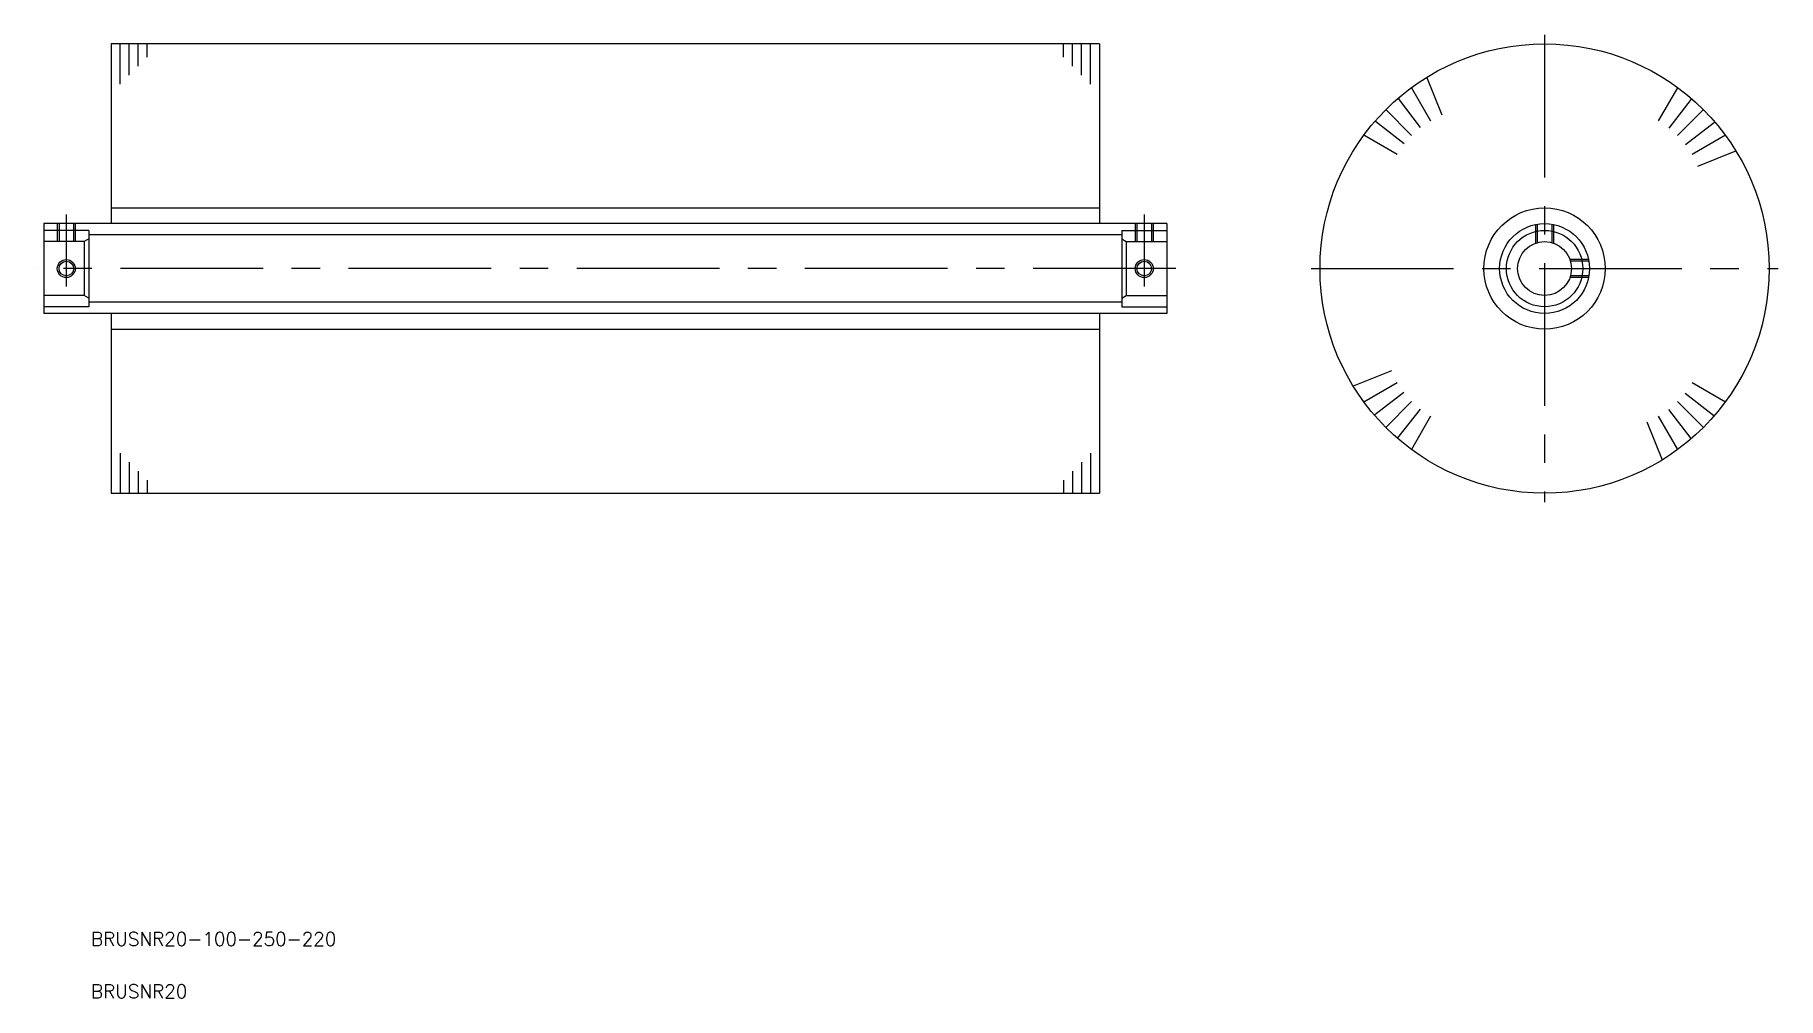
# Model space of a CAD drawing. Extents: x -2 to 386, y -162 to 52.
import ezdxf

# ---------------------------------------------------------------- set-up
doc = ezdxf.new("R2010")
doc.units = 0
doc.linetypes.add('CENTER', pattern=[50.8, 31.75, -6.35, 6.35, -6.35])
doc.linetypes.add('DASHED', pattern=[19.05, 12.7, -6.35])
doc.layers.get('0').update_dxf_attribs({"linetype": 'CONTINUOUS'})
doc.layers.add('CENTER', color=1, linetype='CENTER')
doc.styles.get("Standard").update_dxf_attribs({"font": 'txt.shx', "height": 3, "bigfont": 'bigfont.shx'})

msp = doc.modelspace()

# ---------------------------------------------------------------- linework, layer by layer
at = {"color": 7, "linetype": 'CONTINUOUS'}
for p, q in [((15, 50), (15, 10)), ((235, 50), (15, 50)), ((17, 41.07), (17, 50)), ((19, 43.07), (19, 50)), ((21, 45.07), (21, 50)), ((23, 47.07), (23, 50)), ((227, 47.07), (227, 50)), ((229, 45.07), (229, 50)), ((231, 43.07), (231, 50)), ((233, 41.07), (233, 50)), ((235, 50), (235, 10)), ((304.47, 40.25), (308.74, 32.85)), ((311.34, 34.11), (307.94, 42.59)), ((359.52, 32.85), (363.79, 40.25)), ((304.52, 29.61), (298.78, 35.36)), ((306.52, 31.36), (301.57, 37.81)), ((361.86, 31.27), (366.86, 37.68)), ((363.74, 29.61), (369.49, 35.36)), ((302.86, 27.73), (296.45, 32.73)), ((365.5, 27.61), (371.94, 32.56)), ((301.28, 25.39), (293.88, 29.66)), ((374.38, 29.66), (366.98, 25.39)), ((368.24, 22.79), (376.72, 26.19)), ((15, 13.5), (235, 13.5)), ((250, 10), (0, 10)), ((0, 10), (0, -10)), ((10, 8.5), (0, 8.5)), ((3.38, 10), (3.38, 6)), ((6.62, 10), (6.62, 6)), ((10, 8.5), (10, -8.5)), ((240, 8.5), (240, -8.5)), ((240, 8.5), (250, 8.5)), ((243.38, 10), (243.38, 6)), ((246.62, 10), (246.62, 6)), ((250, 10), (250, -10)), ((9, 6), (0, 6)), ((10, 6.58), (9, 6)), ((9, 6), (9, -6)), ((240, 7.5), (10, 7.5)), ((240, 6.58), (241, 6)), ((241, 6), (241, -6)), ((241, 6), (250, 6)), ((9, -6), (0, -6)), ((10, -6.58), (9, -6)), ((240, -7.5), (10, -7.5)), ((240, -6.58), (241, -6)), ((241, -6), (250, -6)), ((10, -8.5), (0, -8.5)), ((250, -10), (0, -10)), ((15, -10), (15, -50)), ((235, -10), (235, -50)), ((240, -8.5), (250, -8.5)), ((15, -13.5), (235, -13.5)), ((300.02, -22.79), (291.54, -26.19)), ((293.88, -29.66), (301.28, -25.39)), ((366.98, -25.39), (374.38, -29.66)), ((302.77, -27.61), (296.32, -32.56)), ((304.52, -29.61), (298.78, -35.36)), ((363.74, -29.61), (369.49, -35.36)), ((365.4, -27.73), (371.81, -32.73)), ((306.4, -31.27), (301.4, -37.68)), ((308.74, -32.85), (304.47, -40.25)), ((356.92, -34.11), (360.32, -42.59)), ((363.79, -40.25), (359.52, -32.85)), ((361.74, -31.36), (366.69, -37.81)), ((17, -41.07), (17, -50)), ((233, -41.07), (233, -50)), ((19, -43.07), (19, -50)), ((21, -45.07), (21, -50)), ((229, -45.07), (229, -50)), ((231, -43.07), (231, -50)), ((15, -50), (235, -50)), ((23, -47.07), (23, -50)), ((227, -47.07), (227, -50))]:
    msp.add_line(p, q, dxfattribs=at)
at = {"color": 3, "linetype": 'CONTINUOUS'}
for p, q in [((3, 10), (3, 6)), ((7, 10), (7, 6)), ((243, 10), (243, 6)), ((247, 10), (247, 6))]:
    msp.add_line(p, q, dxfattribs=at)
at = {"color": 3, "linetype": 'DASHED'}
for p, q in [((332.13, 9.8), (332.13, 5.66)), ((332.51, 9.87), (332.51, 5.78)), ((335.75, 9.87), (335.75, 5.78)), ((336.13, 9.8), (336.13, 5.66)), ((343.93, 2), (339.79, 2)), ((344, 1.62), (339.91, 1.62)), ((343.93, -2), (339.79, -2)), ((344, -1.62), (339.91, -1.62))]:
    msp.add_line(p, q, dxfattribs=at)
at = {"color": 7, "linetype": 'CONTINUOUS'}
for centre, radius in [((334.13, 0), 50), ((334.13, 0), 13.5), ((334.13, 0), 10), ((334.13, 0), 8.5), ((334.13, 0), 6), ((5, 0), 1.62), ((245, 0), 1.62)]:
    msp.add_circle(centre, radius, dxfattribs=at)
at = {"color": 3, "linetype": 'CONTINUOUS'}
for centre in [(5, 0), (245, 0)]:
    msp.add_circle(centre, 2, dxfattribs=at)
at = {"layer": 'CENTER', "color": 1, "linetype": 'CENTER'}
for p, q in [((334.13, 52), (334.13, -52)), ((5, 12), (5, -4)), ((245, 12), (245, -4)), ((252, 0), (-2, 0)), ((282.13, 0), (386.13, 0))]:
    msp.add_line(p, q, dxfattribs=at)

# ---------------------------------------------------------------- texts
at = {"color": 7, "linetype": 'CONTINUOUS'}
for s, p in [('BRUSNR20-100-250-220', (10.48, -150.69)), ('BRUSNR20', (10.48, -162.35))]:
    msp.add_text(s, height=3, dxfattribs=at).set_placement(p)

doc.saveas('drawing.dxf')
